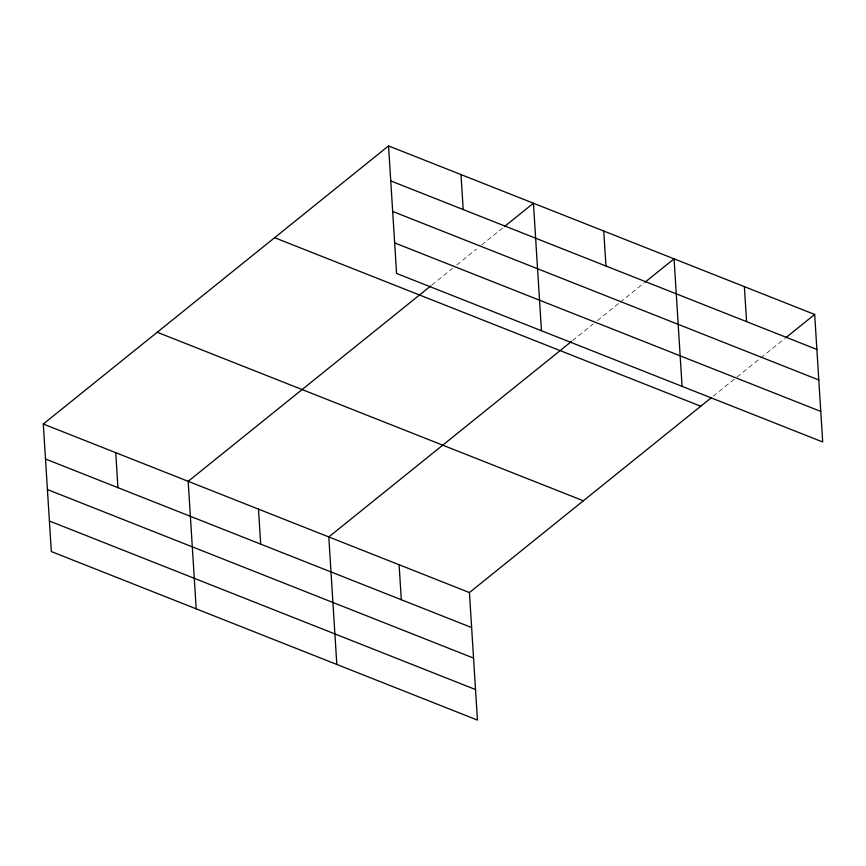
<?xml version="1.0" encoding="UTF-8"?>
<svg xmlns="http://www.w3.org/2000/svg" width="866" height="866" viewBox="0 0 866 866"><rect width="100%" height="100%" fill="white"/><g stroke="black" fill="none" stroke-linecap="round" stroke-linejoin="round"><path stroke-width="0.65" stroke-dasharray="4.33 3.25" d="M431.928 284.979L452.647 268.298M456.793 264.964L476.473 249.105M481.648 244.937L503.395 227.412M572.556 340.598L593.264 323.916M597.41 320.582L619.158 303.057M620.197 302.223L644.023 283.03M713.173 396.217L735.959 377.857M736.998 377.024L759.785 358.676M760.813 357.842L784.639 338.649"/><path stroke-width="1.3" d="M711.105 397.884L469.426 592.56L477.447 720.079L51.321 551.545L43.3 424.026L388.553 145.921L814.679 314.455L822.7 441.974L396.574 273.44L388.553 145.921M430.9 285.823L188.182 481.323L196.203 608.852M504.434 226.578L533.434 203.218L541.456 330.736M571.517 341.431L328.799 536.942L336.82 664.46M645.051 282.197L674.062 258.837L682.083 386.355M785.678 337.816L814.679 314.455M390.761 180.907L816.876 349.442M392.677 211.445L818.803 379.979M394.658 242.902L820.784 411.437M274.619 237.695L700.746 406.23M157.233 332.252L583.359 500.786M43.3 424.026L469.426 592.56M45.497 459.012L471.624 627.547M47.424 489.55L473.54 658.084M49.405 521.007L475.521 689.542M744.37 286.646L746.568 321.632M603.743 231.027L605.951 266.014M460.993 174.564L463.202 209.55M399.107 564.751L401.315 599.737M258.49 509.132L260.688 544.119M115.741 452.68L117.938 487.666"/></g></svg>
